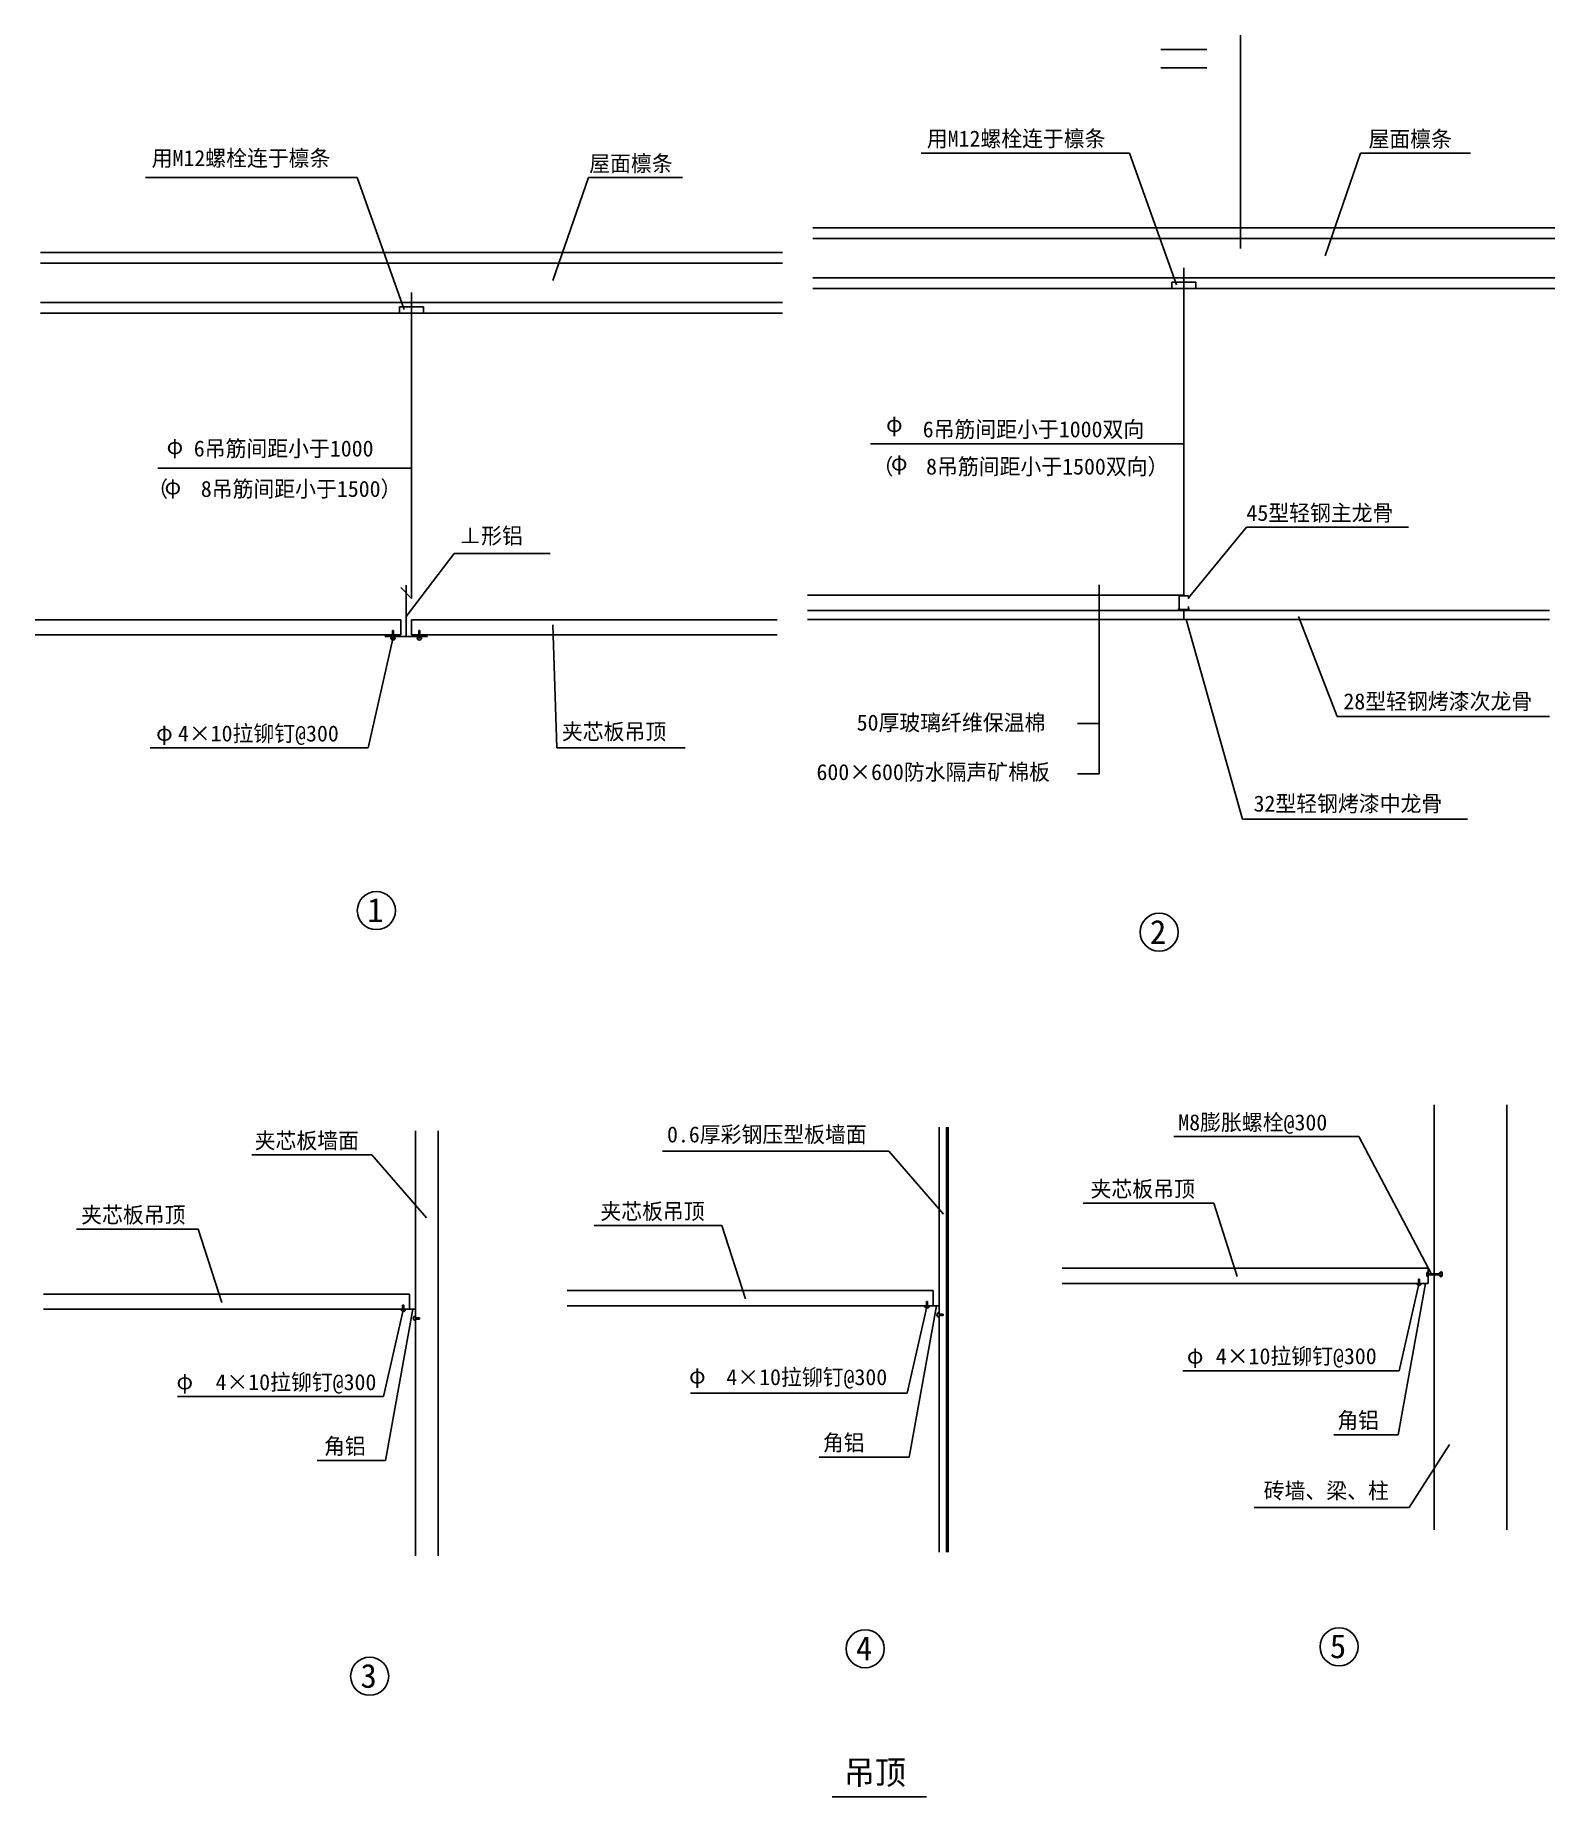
# Model space of a CAD drawing. Header units: metres. Extents: x 173 to 5191, y 271 to 6088.
import ezdxf

# ---------------------------------------------------------------- set-up
doc = ezdxf.new("R2010")
doc.units = ezdxf.units.M
for name, color, linetype in [('HZ', 7, 'Continuous'), ('Q', 4, 'Continuous'), ('WINDOW', 4, 'Continuous')]:
    doc.layers.add(name, color=color, linetype=linetype)

msp = doc.modelspace()

# ---------------------------------------------------------------- linework, layer by layer
msp.add_line((2805.21, 271.3), (3115.99, 271.3))
at = {"layer": 'HZ'}
for centre in [(1299.29, 3197.33), (3884.64, 3126.04), (2913.67, 760.11), (4478.83, 766.43), (1277.16, 669.34)]:
    msp.add_circle(centre, 62.88, dxfattribs=at)
at = {"layer": 'WINDOW'}
for p, q in [((4153.52, 5383.94), (4153.52, 6087.68)), ((3890.18, 6040.95), (3966.11, 6040.95)), ((4042.05, 6040.95), (3966.11, 6040.95)), ((3890.18, 5979.52), (3966.11, 5979.52)), ((4042.05, 5979.52), (3966.11, 5979.52)), ((3098.75, 5698.46), (3786.59, 5698.46)), ((3786.59, 5698.46), (3942.13, 5263.06)), ((4550.03, 5698.46), (4432.43, 5358.94)), ((4550.03, 5698.46), (4913.34, 5698.46)), ((536.4, 5617.51), (1236.01, 5617.51)), ((1236.01, 5617.51), (1391.55, 5182.11)), ((1999.45, 5617.51), (1881.85, 5277.99)), ((1999.45, 5617.51), (2310.78, 5617.51)), ((5191.3, 5451.27), (2740.92, 5451.27)), ((5191.3, 5416.27), (2740.92, 5416.27)), ((2640.72, 5370.32), (190.35, 5370.32)), ((2640.72, 5335.32), (190.35, 5335.32)), ((3966.11, 5319.57), (3966.11, 4236.24)), ((1415.53, 5238.62), (1415.53, 4228.27)), ((5191.3, 5286.27), (2740.92, 5286.27)), ((5191.3, 5251.27), (2740.92, 5251.27)), ((3926.63, 5251.27), (3926.63, 5271.78)), ((4005.59, 5271.78), (3926.63, 5271.78)), ((4005.59, 5251.27), (4005.59, 5271.78)), ((2640.72, 5205.32), (190.35, 5205.32)), ((1455.01, 5190.83), (1376.05, 5190.83)), ((1376.05, 5170.32), (1376.05, 5190.83)), ((1455.01, 5170.32), (1455.01, 5190.83)), ((2640.72, 5170.32), (190.35, 5170.32)), ((3966.11, 4738.72), (2930.79, 4738.72)), ((1415.53, 4657.77), (577.86, 4657.77)), ((4172.82, 4463.8), (3981.11, 4230.32)), ((4172.82, 4463.8), (4708.67, 4463.8)), ((1398.06, 4168.59), (1556.37, 4376.68)), ((1872.97, 4376.68), (1556.37, 4376.68)), ((1415.53, 4228.27), (1380.03, 4263.67)), ((1397.78, 4272.05), (1397.78, 4102.79)), ((3686.97, 3649.34), (3686.97, 4273.02)), ((3966.11, 4238.74), (2723.18, 4238.74)), ((3966.11, 4188.74), (2723.18, 4188.74)), ((3966.11, 4191.24), (3946.11, 4191.24)), ((3981.11, 4236.24), (3951.11, 4236.24)), ((3951.11, 4236.24), (3951.11, 4191.24)), ((3966.11, 4236.24), (3966.11, 4238.74)), ((3966.11, 4191.24), (3966.11, 4158.74)), ((3966.11, 4191.24), (3966.11, 4158.74)), ((3966.11, 4191.24), (3986.11, 4191.24)), ((5173.55, 4188.74), (3966.11, 4188.74)), ((3981.11, 4226.24), (3981.11, 4236.24)), ((3981.11, 4191.24), (3981.11, 4201.24)), ((1380.64, 4157.79), (172.6, 4157.79)), ((1380.64, 4107.79), (1380.64, 4157.79)), ((1414.93, 4107.79), (1414.93, 4157.79)), ((2622.97, 4157.79), (1414.93, 4157.79)), ((1895.22, 3734.36), (1881.85, 4141.08)), ((3966.11, 4158.74), (2723.18, 4158.74)), ((3966.11, 4158.74), (3946.11, 4158.74)), ((5173.55, 4158.74), (3966.11, 4158.74)), ((3966.11, 4158.74), (3986.11, 4158.74)), ((4159.75, 3499.43), (3974.1, 4158.74)), ((4472.72, 3838.47), (4344.7, 4167.96)), ((1380.64, 4107.79), (172.6, 4107.79)), ((1271.85, 3734.36), (1353.51, 4094.67)), ((1327.78, 4102.79), (1467.78, 4102.79)), ((1346.87, 4097.79), (1361.55, 4097.79)), ((1352.18, 4121.78), (1352.17, 4097.79)), ((1352.18, 4121.78), (1356.26, 4121.77)), ((1356.26, 4121.77), (1356.25, 4097.79)), ((2622.97, 4107.79), (1414.93, 4107.79)), ((1448.7, 4097.79), (1434.01, 4097.79)), ((1443.39, 4121.78), (1439.31, 4121.77)), ((1439.31, 4121.77), (1439.32, 4097.79)), ((1443.39, 4121.78), (1443.39, 4097.79)), ((3614.83, 3815.31), (3686.97, 3815.31)), ((4472.72, 3838.47), (5173.62, 3838.47)), ((552.22, 3734.36), (1271.85, 3734.36)), ((1895.22, 3734.36), (2319.62, 3734.36)), ((3614.83, 3649.34), (3686.97, 3649.34)), ((4159.75, 3499.43), (4903.25, 3499.43)), ((4792.75, 1152.87), (4792.75, 2556.2)), ((5032.75, 1152.87), (5032.75, 2556.2)), ((1428.2, 1067.26), (1428.2, 2470.59)), ((1503.2, 1067.26), (1503.2, 2470.59)), ((3157.77, 1078.98), (3157.77, 2482.32)), ((3182.77, 1078.98), (3182.77, 2482.32)), ((3187.77, 1078.98), (3187.77, 2482.32)), ((3933.38, 2451.33), (4544.47, 2451.33)), ((4784.83, 1995.15), (4544.47, 2451.33)), ((888.53, 2391.14), (1284.17, 2391.14)), ((1464.76, 2183.41), (1284.17, 2391.14)), ((2244.12, 2402.87), (2991.9, 2402.87)), ((3172.48, 2195.13), (2991.9, 2402.87)), ((3633.67, 2231.5), (4065.13, 2231.5)), ((4142.47, 1989.35), (4065.13, 2231.5)), ((2018.55, 2157.62), (2440.74, 2157.62)), ((2518.08, 1915.47), (2440.74, 2157.62)), ((309.41, 2145.9), (711.17, 2145.9)), ((788.52, 1903.74), (711.17, 2145.9)), ((4772.75, 2016.42), (3564.7, 2016.42)), ((4740.71, 1980.4), (4740.71, 1966.42)), ((4740.71, 1980.4), (4744.79, 1980.4)), ((4744.79, 1980.4), (4744.79, 1966.42)), ((4768.67, 1990.29), (4768.67, 2002.53)), ((4772.75, 2002.53), (4768.67, 2002.53)), ((4772.75, 1990.29), (4768.67, 1990.29)), ((4772.75, 1966.42), (4772.75, 2016.42)), ((4772.75, 1966.42), (4772.75, 2016.42)), ((4772.75, 1989.07), (4772.75, 2003.76)), ((4806.73, 1998.46), (4772.75, 1998.45)), ((4806.73, 1994.38), (4772.75, 1994.37)), ((4806.73, 1998.46), (4815.31, 2006.04)), ((4806.73, 1994.38), (4815.31, 1986.8)), ((4810.46, 1996.42), (4817.96, 2003.04)), ((4810.46, 1996.42), (4817.96, 1989.8)), ((4817.96, 2003.04), (4815.31, 2006.04)), ((4817.96, 1989.8), (4815.31, 1986.8)), ((1408.2, 1930.81), (200.15, 1930.81)), ((1408.2, 1880.81), (1408.2, 1930.81)), ((3137.77, 1942.53), (1929.72, 1942.53)), ((3137.77, 1892.53), (3137.77, 1942.53)), ((4772.75, 1966.42), (3564.7, 1966.42)), ((4674.02, 1466.67), (4763.87, 1966.42)), ((4677.44, 1678.23), (4742.04, 1963.3)), ((4722.75, 1966.42), (4772.75, 1966.42)), ((4735.4, 1966.42), (4750.09, 1966.42)), ((1428.2, 1880.81), (200.15, 1880.81)), ((1322.89, 1592.62), (1387.5, 1877.69)), ((1329.95, 1381.07), (1419.8, 1880.81)), ((1368.2, 1880.81), (1428.2, 1880.81)), ((1380.86, 1880.81), (1395.54, 1880.81)), ((1386.17, 1894.79), (1386.16, 1880.81)), ((1386.17, 1894.79), (1390.24, 1894.79)), ((1390.24, 1894.79), (1390.24, 1880.81)), ((1428.2, 1880.81), (1428.2, 1820.81)), ((3137.77, 1892.53), (1929.72, 1892.53)), ((3052.46, 1604.35), (3117.06, 1889.42)), ((3059.52, 1392.79), (3149.37, 1892.53)), ((3097.77, 1892.53), (3157.77, 1892.53)), ((3110.43, 1892.54), (3125.11, 1892.53)), ((3115.73, 1906.52), (3119.81, 1906.52)), ((3115.73, 1906.52), (3115.73, 1892.53)), ((3119.81, 1906.52), (3119.81, 1892.53)), ((3157.77, 1892.53), (3157.77, 1832.53)), ((3157.77, 1869.88), (3157.77, 1855.19)), ((3171.75, 1864.57), (3157.77, 1864.57)), ((3171.75, 1864.57), (3171.75, 1860.49)), ((1428.2, 1858.15), (1428.2, 1843.47)), ((1442.18, 1852.84), (1428.2, 1852.85)), ((1442.18, 1848.76), (1428.2, 1848.77)), ((1442.18, 1852.84), (1442.18, 1848.76)), ((3171.75, 1860.49), (3157.77, 1860.49)), ((3962.86, 1678.23), (4677.44, 1678.23)), ((642.41, 1592.62), (1322.89, 1592.62)), ((2336.82, 1604.35), (3052.46, 1604.35)), ((4461.82, 1466.67), (4674.02, 1466.67)), ((4843.86, 1434.29), (4710.16, 1226.55)), ((1104.11, 1381.07), (1329.95, 1381.07)), ((2761.31, 1392.79), (3059.52, 1392.79)), ((4198.6, 1226.55), (4710.16, 1226.55))]:
    msp.add_line(p, q, dxfattribs=at)
for centre, radius, start, end in [((1354.21, 4097.79), 7.34, 179.99, 359.99), ((1441.35, 4097.79), 7.34, 180.01, 0.01), ((4804.77, 1996.42), 14.76, 333.35, 26.65), ((4742.75, 1966.42), 7.34, 179.99, 359.99), ((1388.2, 1880.81), 7.34, 179.99, 359.99), ((3117.77, 1892.53), 7.34, 179.99, 359.99), ((3157.77, 1862.53), 7.34, 89.99, 269.99), ((1428.2, 1850.81), 7.34, 89.99, 269.99)]:
    msp.add_arc(centre, radius, start, end, dxfattribs=at)

# ---------------------------------------------------------------- texts
at = {"layer": 'HZ'}
for s, height, p in [('用M12螺栓连于檩条', 53, (3117.23, 5719.82)), ('屋面檩条', 53, (4576.12, 5718.77)), ('用M12螺栓连于檩条', 53, (557.19, 5655.41)), ('屋面檩条', 53, (2002.43, 5637.82)), ('  6吊筋间距小于1000双向', 53, (3031.72, 4760.08)), ('6吊筋间距小于1000', 53, (696.31, 4696.64)), ('（   8吊筋间距小于1500双向）', 53, (2937.82, 4637.15)), ('（   8吊筋间距小于1500）', 53, (542.42, 4563.31)), ('45型轻钢主龙骨', 53, (4172.89, 4484.11)), ('⊥形铝', 53, (1573.12, 4408.45)), ('28型轻钢烤漆次龙骨', 53, (4493.25, 3861.81)), ('50厚玻璃纤维保温棉', 53, (2885.65, 3791.57)), ('4×10拉铆钉@300', 53, (643.95, 3755.72)), ('夹芯板吊顶', 53, (1911.99, 3761.89)), ('600×600防水隔声矿棉板', 53, (2752.92, 3628.26)), ('32型轻钢烤漆中龙骨', 53, (4196.43, 3524.27)), ('1', 79, (1268.97, 3159.53)), ('2', 79, (3854.32, 3087.4)), ('M8膨胀螺栓@300', 53, (3947.87, 2471.64)), ('夹芯板墙面', 53, (897.36, 2411.45)), ('0.6厚彩钢压型板墙面', 53, (2259.26, 2431.88)), ('夹芯板吊顶', 53, (3658.05, 2251.81)), ('夹芯板吊顶', 53, (324.36, 2166.2)), ('夹芯板吊顶', 53, (2039.07, 2177.93)), (' 4×10拉铆钉@300', 53, (4035.82, 1699.59)), ('   4×10拉铆钉@300', 53, (2347.12, 1630.37)), ('   4×10拉铆钉@300', 53, (659.9, 1613.98)), ('角铝', 53, (4472.86, 1488.03)), ('角铝', 53, (1126.41, 1402.42)), ('角铝', 53, (2774.02, 1414.15)), ('砖墙、梁、柱', 53, (4230.01, 1255.56)), ('4', 79, (2883.35, 722.32)), ('5', 79, (4448.51, 729.06)), ('3', 79, (1246.84, 631.12)), ('吊顶', 79, (2843.03, 312.25))]:
    msp.add_text(s, height=height, dxfattribs=at).set_placement(p)
at = {"layer": 'Q'}
for p in [(2982.64, 4777.92), (606.56, 4704.72), (2998.88, 4650.63), (599.81, 4571.59), (571.91, 3758.22), (3976.28, 1701.47), (639.17, 1616.66), (2332.02, 1635.8)]:
    msp.add_text('φ', height=53, dxfattribs=at).set_placement(p)

doc.saveas('drawing.dxf')
